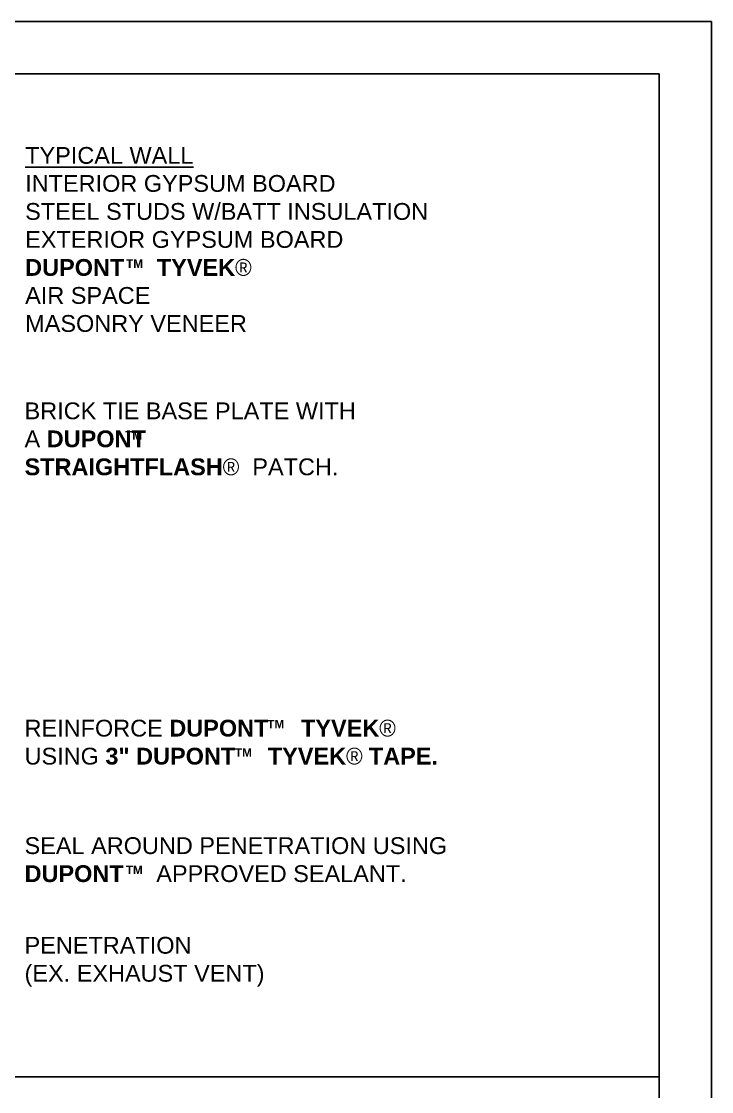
# Model space of a CAD drawing. Extents: x 0 to 51, y 0 to 66.
# Drawn here: x 31.29 to 51, y 35.42 to 66 of the extents above; entities that cross this region are included whole.
import ezdxf

# ---------------------------------------------------------------- set-up
doc = ezdxf.new("R2010")
doc.units = 0
doc.header["$LTSCALE"] = 1.5
doc.header["$MEASUREMENT"] = 0
doc.layers.get('DEFPOINTS').update_dxf_attribs({"linetype": 'CONTINUOUS'})
for name, color, linetype in [('8X11-TTB$0$B', 5, 'CONTINUOUS'), ('TEXT', 7, 'CONTINUOUS'), ('TITLE', 7, 'CONTINUOUS')]:
    doc.layers.add(name, color=color, linetype=linetype)
doc.styles.add('DETAILS', font='sanss___.ttf', dxfattribs={"height": 1})

msp = doc.modelspace()

# ---------------------------------------------------------------- linework, layer by layer
at = {"layer": '8X11-TTB$0$B', "color": 7}
for p, q in [((1.5, 64.5), (49.5, 64.5)), ((49.5, 64.5), (49.5, 1.5))]:
    msp.add_line(p, q, dxfattribs=at)
at = {"layer": 'DEFPOINTS'}
for p, q in [((0, 66), (51, 66)), ((51, 66), (51, 0))]:
    msp.add_line(p, q, dxfattribs=at)
at = {"layer": 'TITLE', "linetype": 'CONTINUOUS'}
msp.add_line((49.5, 35.845), (1.5, 35.845), dxfattribs=at)

# ---------------------------------------------------------------- texts
at = {"layer": 'TEXT', "attachment_point": 4, "style": 'DETAILS'}
for s, insert, char_height in [('{\\fArial|b0|i0|c0|p34;\\LTYPICAL WALL\\P}INTERIOR GYPSUM BOARD\\PSTEEL STUDS W/BATT INSULATION\\PEXTERIOR GYPSUM BOARD\\P{\\fArial|b1|i0|c0|p34;DUPONT     TYVEK\\fSymbol|b0|i0|c2|p18;â \\P\\fArial|b0|i0|c0|p34;AIR SPACE\\PMASONRY VENEER}', (31.392, 59.767), 0.48), ('{\\fSansSerif|b1|i0|c2|p2;TM}', (34.275, 59.078), 0.24), ('{\\fSansSerif|b1|i0|c2|p2;TM}', (34.246, 54.174), 0.24), ('{\\fSansSerif|b1|i0|c2|p2;TM}', (38.309, 45.923), 0.24), ('{\\fSansSerif|b1|i0|c2|p2;TM}', (37.386, 45.109), 0.24), ('{\\fSansSerif|b1|i0|c2|p2;TM}', (34.267, 41.755), 0.24)]:
    msp.add_mtext(s, dxfattribs=dict(at, insert=insert, char_height=char_height))
at = {"layer": 'TEXT', "char_height": 0.48, "attachment_point": 1, "style": 'DETAILS'}
for s, insert, width in [('BRICK TIE BASE PLATE WITH  A {\\fSansSerif|b1|i0|c2|p2;DUPONT     STRAIGHTFLASH\\fSymbol|b0|i0|c2|p18;â}  PATCH.', (31.375, 55.113), 10.15656), ('REINFORCE {\\fSansSerif|b1|i0|c2|p2;DUPONT     \\fArial|b1|i0|c0|p34;TYVEK\\fSymbol|b0|i0|c2|p18;â \\fSansSerif|b1|i0|c2|p2;\\P}USING {\\fSansSerif|b1|i0|c2|p2;3" DUPONT     \\fArial|b1|i0|c0|p34;TYVEK\\fSymbol|b0|i0|c2|p18;â \\fSansSerif|b1|i0|c2|p2;TAPE.}', (31.375, 46.047), 12.59974), ('SEAL AROUND PENETRATION USING {\\fSansSerif|b1|i0|c2|p2;DUPONT    } APPROVED SEALANT.', (31.375, 42.69), 12.59974), ('PENETRATION\\P(EX. EXHAUST VENT)', (31.375, 39.843), 12.59974)]:
    msp.add_mtext(s, dxfattribs=dict(at, insert=insert, width=width))

doc.saveas('drawing.dxf')
